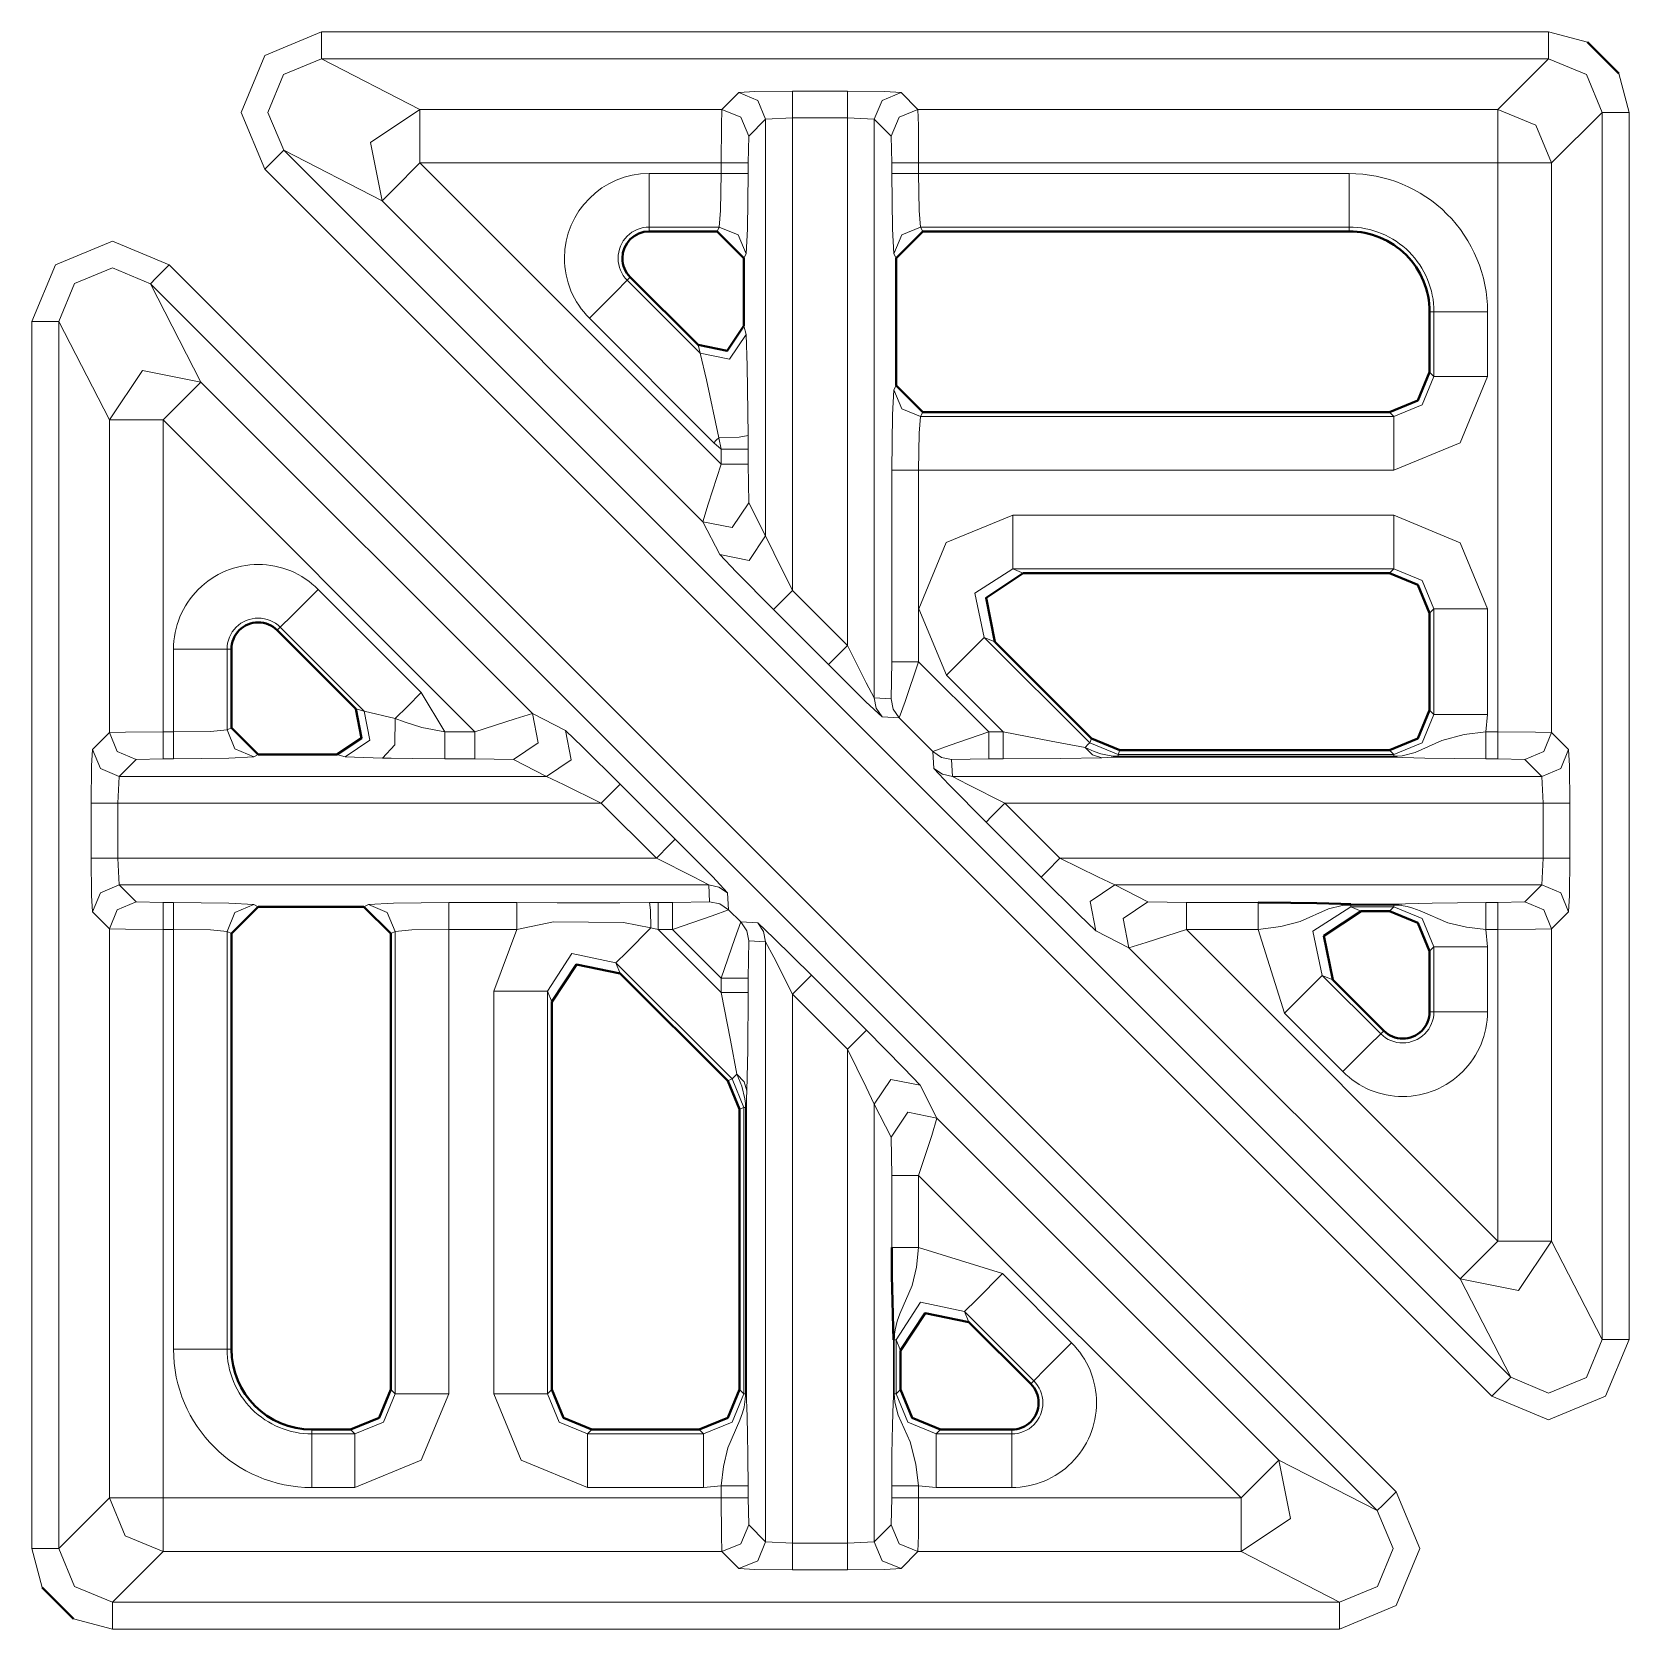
# Model space of a CAD drawing. Header units: millimetres. Extents: x 0 to 2941, y -405 to 1422.
# Drawn here: x 911.58 to 941.35, y 883.4 to 913.18 of the extents above; entities that cross this region are included whole.
import ezdxf

# ---------------------------------------------------------------- set-up
doc = ezdxf.new("R2010")
doc.units = ezdxf.units.MM
doc.layers.add('FINE', color=9, linetype='Continuous')
doc.layers.add('OUTLINE', color=7, linetype='Continuous')

msp = doc.modelspace()

# ---------------------------------------------------------------- linework, layer by layer
at = {"layer": 'FINE', "lineweight": 9}
for p, q in [((916.98, 913.177), (939.854, 913.177)), ((939.854, 913.177), (940.581, 912.989)), ((939.854, 912.677), (916.98, 912.677)), ((916.98, 912.677), (918.813, 911.734)), ((938.91, 911.734), (939.854, 912.677)), ((941.165, 912.405), (941.354, 911.678)), ((924.442, 911.734), (924.757, 912.049)), ((925.757, 912.074), (926.782, 912.074)), ((927.782, 912.049), (928.097, 911.734)), ((918.813, 911.734), (924.442, 911.734)), ((928.097, 911.734), (938.91, 911.734)), ((940.854, 911.678), (939.91, 910.734)), ((941.354, 911.678), (941.354, 888.804)), ((925.257, 911.549), (924.942, 911.234)), ((925.257, 911.549), (925.257, 903.786)), ((926.782, 911.575), (925.757, 911.575)), ((926.782, 911.575), (926.782, 901.737)), ((927.282, 911.549), (926.782, 911.575)), ((927.598, 911.234), (927.282, 911.549)), ((927.282, 900.761), (927.282, 911.549)), ((924.942, 911.234), (924.929, 910.734)), ((927.61, 910.734), (927.598, 911.234)), ((918.106, 910.027), (916.274, 910.971)), ((938.793, 887.744), (915.92, 910.617)), ((918.813, 910.734), (924.429, 905.119)), ((924.429, 910.734), (918.813, 910.734)), ((924.929, 910.734), (924.929, 910.538)), ((927.61, 910.538), (927.61, 910.734)), ((938.91, 910.734), (928.11, 910.734)), ((928.11, 910.734), (928.11, 910.538)), ((928.11, 910.538), (936.135, 910.538)), ((924.088, 904.045), (918.106, 910.027)), ((924.392, 909.54), (923.088, 909.54)), ((923.088, 909.54), (923.088, 909.458)), ((924.351, 909.458), (924.392, 909.54)), ((936.135, 909.458), (936.135, 909.54)), ((924.892, 909.041), (924.851, 908.958)), ((927.689, 908.958), (927.648, 909.041)), ((922.735, 908.605), (922.677, 908.547)), ((922.677, 908.547), (924.039, 907.186)), ((924.293, 905.519), (921.971, 907.841)), ((938.715, 907.959), (938.715, 906.755)), ((924.851, 907.696), (924.892, 907.539)), ((924.039, 907.186), (923.998, 907.342)), ((937.635, 906.836), (937.716, 906.755)), ((927.648, 906.505), (927.689, 906.588)), ((924.429, 905.397), (924.293, 905.519)), ((924.929, 905.655), (924.929, 905.397)), ((924.429, 905.119), (924.429, 905.397)), ((924.929, 905.397), (924.929, 905.119)), ((924.929, 905.119), (924.942, 904.399)), ((927.61, 901.437), (927.61, 905.007)), ((936.967, 905.007), (928.11, 905.007)), ((928.11, 905.007), (928.11, 901.437)), ((924.942, 904.399), (925.257, 903.786)), ((924.403, 903.433), (924.088, 904.045)), ((929.864, 904.167), (936.967, 904.167)), ((936.967, 903.169), (929.864, 903.169)), ((929.864, 903.169), (930.06, 903.088)), ((936.886, 903.088), (936.967, 903.169)), ((916.916, 902.786), (918.838, 900.864)), ((925.757, 902.763), (926.782, 901.737)), ((926.429, 901.383), (925.403, 902.409)), ((937.716, 902.42), (937.635, 902.339)), ((937.716, 900.455), (937.716, 902.42)), ((938.715, 902.42), (938.715, 900.455)), ((929.334, 901.89), (931.299, 899.925)), ((929.531, 901.809), (929.334, 901.89)), ((915.299, 901.669), (915.217, 901.669)), ((927.598, 900.743), (927.61, 901.437)), ((928.11, 901.437), (929.419, 900.128)), ((927.282, 900.761), (927.598, 900.743)), ((917.616, 900.559), (917.771, 900.518)), ((917.771, 900.518), (918.354, 900.38)), ((937.635, 900.536), (937.716, 900.455)), ((938.715, 900.455), (938.684, 900.128)), ((931.299, 899.925), (931.333, 900.007)), ((931.299, 899.925), (931.829, 899.706)), ((931.862, 899.787), (931.829, 899.706)), ((936.967, 899.706), (936.886, 899.787)), ((914.023, 899.628), (913.523, 899.615)), ((914.219, 899.628), (914.023, 899.628)), ((917.418, 899.665), (917.261, 899.706)), ((918.112, 899.639), (917.418, 899.665)), ((919.839, 899.628), (919.277, 899.628)), ((920.558, 899.615), (919.839, 899.628)), ((921.171, 899.3), (920.558, 899.615)), ((928.39, 899.446), (928.372, 899.762)), ((928.725, 899.615), (928.743, 899.3)), ((931.829, 899.706), (936.967, 899.706)), ((931.829, 899.674), (936.967, 899.674)), ((936.967, 899.657), (931.829, 899.657)), ((938.91, 899.628), (938.684, 899.628)), ((939.41, 899.615), (938.91, 899.628)), ((939.725, 899.3), (939.41, 899.615)), ((913.208, 899.3), (913.182, 898.8)), ((928.743, 899.3), (939.725, 899.3)), ((939.751, 898.8), (939.725, 899.3)), ((922.548, 899.154), (923.574, 898.128)), ((912.683, 897.774), (912.683, 898.8)), ((929.719, 898.8), (930.745, 897.774)), ((939.751, 898.8), (929.719, 898.8)), ((939.751, 897.774), (939.751, 898.8)), ((930.391, 897.421), (929.366, 898.447)), ((913.182, 897.774), (913.208, 897.275)), ((930.745, 897.774), (939.751, 897.774)), ((939.725, 897.275), (939.751, 897.774)), ((913.208, 897.275), (913.523, 896.959)), ((924.549, 897.128), (924.567, 896.813)), ((939.725, 897.275), (931.768, 897.275)), ((931.768, 897.275), (932.381, 896.96)), ((939.41, 896.959), (939.725, 897.275)), ((913.523, 896.959), (914.023, 896.946)), ((914.023, 896.946), (914.219, 896.946)), ((915.717, 896.909), (915.799, 896.868)), ((917.77, 896.868), (917.852, 896.909)), ((919.349, 896.946), (920.619, 896.946)), ((923.091, 896.946), (923.255, 896.946)), ((923.255, 896.946), (923.52, 896.946)), ((923.52, 896.946), (924.214, 896.96)), ((924.567, 896.813), (924.795, 896.585)), ((932.381, 896.96), (933.101, 896.946)), ((933.101, 896.946), (934.441, 896.946)), ((936.164, 896.917), (936.967, 896.917)), ((936.967, 896.901), (936.164, 896.901)), ((936.164, 896.869), (936.36, 896.787)), ((936.967, 896.869), (936.164, 896.869)), ((936.886, 896.787), (936.967, 896.869)), ((938.684, 896.946), (938.91, 896.946)), ((938.91, 896.946), (939.41, 896.959)), ((913.023, 896.459), (912.708, 896.775)), ((924.795, 896.585), (925.11, 896.567)), ((940.225, 896.775), (939.91, 896.459)), ((913.023, 885.847), (913.023, 896.459)), ((914.023, 896.447), (914.023, 885.847)), ((914.219, 896.447), (914.023, 896.447)), ((914.219, 888.622), (914.219, 896.447)), ((920.19, 895.293), (920.619, 896.447)), ((923.255, 896.447), (923.118, 896.474)), ((923.52, 896.447), (923.255, 896.447)), ((923.255, 896.447), (924.429, 895.273)), ((924.429, 895.537), (923.52, 896.447)), ((924.942, 896.232), (924.929, 895.537)), ((925.257, 896.214), (924.942, 896.232)), ((925.257, 896.214), (925.257, 885.032)), ((932.027, 896.106), (931.415, 896.421)), ((934.928, 894.884), (934.441, 896.447)), ((938.684, 896.447), (938.715, 896.12)), ((938.91, 896.447), (938.684, 896.447)), ((939.91, 896.459), (939.91, 890.637)), ((938.203, 889.93), (932.027, 896.106)), ((937.716, 896.12), (937.635, 896.039)), ((938.715, 896.12), (938.715, 894.912)), ((922.467, 895.822), (922.548, 895.626)), ((924.632, 893.658), (922.467, 895.822)), ((924.429, 895.273), (924.429, 895.537)), ((924.929, 895.537), (924.929, 895.273)), ((926.11, 895.591), (927.136, 894.566)), ((920.19, 887.79), (920.19, 895.293)), ((925.757, 885.006), (925.757, 895.238)), ((936.017, 893.795), (934.928, 894.884)), ((926.782, 894.212), (926.782, 885.006)), ((924.55, 893.624), (924.632, 893.658)), ((924.851, 893.128), (924.632, 893.658)), ((928.136, 893.542), (928.451, 892.93)), ((924.851, 893.128), (924.77, 893.094)), ((924.851, 887.79), (924.851, 893.128)), ((924.883, 887.79), (924.883, 893.128)), ((924.9, 893.128), (924.9, 887.79)), ((927.598, 892.576), (927.282, 893.188)), ((927.282, 885.032), (927.282, 893.188)), ((928.451, 892.93), (934.827, 886.554)), ((934.12, 885.847), (928.11, 891.856)), ((928.11, 891.856), (928.11, 890.516)), ((928.11, 890.516), (929.673, 890.029)), ((929.673, 890.029), (930.962, 888.74)), ((928.967, 889.322), (929.048, 889.126)), ((930.256, 888.033), (928.967, 889.322)), ((927.64, 887.79), (927.64, 888.793)), ((927.656, 888.793), (927.656, 887.79)), ((927.77, 888.597), (927.688, 888.793)), ((927.688, 888.793), (927.688, 887.79)), ((918.27, 887.871), (918.351, 887.79)), ((921.188, 887.79), (921.27, 887.871)), ((924.77, 887.871), (924.851, 887.79)), ((927.688, 887.79), (927.77, 887.871)), ((930.199, 887.976), (930.256, 888.033)), ((922.019, 887.122), (921.937, 887.041)), ((921.937, 887.041), (924.102, 887.041)), ((924.102, 887.041), (924.021, 887.122)), ((928.519, 887.122), (928.437, 887.041)), ((934.827, 886.554), (936.659, 885.611)), ((924.429, 886.073), (924.102, 886.042)), ((924.429, 885.847), (924.429, 886.073)), ((927.61, 885.847), (927.61, 886.073)), ((928.437, 886.042), (928.11, 886.073)), ((928.11, 886.073), (928.11, 885.847)), ((912.08, 884.903), (913.023, 885.847)), ((914.023, 885.847), (924.429, 885.847)), ((917.602, 886.042), (916.799, 886.042)), ((924.102, 886.042), (921.937, 886.042)), ((927.598, 885.347), (927.61, 885.847)), ((928.11, 885.847), (934.12, 885.847)), ((929.845, 886.042), (928.437, 886.042)), ((924.942, 885.347), (925.257, 885.032)), ((927.282, 885.032), (927.598, 885.347)), ((911.768, 884.176), (911.58, 884.903)), ((925.257, 885.032), (925.757, 885.006)), ((925.757, 885.006), (926.782, 885.006)), ((926.782, 885.006), (927.282, 885.032)), ((914.023, 884.847), (913.079, 883.903)), ((924.442, 884.847), (914.023, 884.847)), ((924.757, 884.532), (924.442, 884.847)), ((928.097, 884.847), (927.782, 884.532)), ((934.12, 884.847), (928.097, 884.847)), ((935.953, 883.903), (934.12, 884.847)), ((926.782, 884.506), (925.757, 884.506)), ((913.079, 883.903), (935.953, 883.903)), ((913.079, 883.404), (912.352, 883.592)), ((935.953, 883.404), (913.079, 883.404))]:
    msp.add_line(p, q, dxfattribs=at)
for points in [[(915.92, 910.617), (915.48, 911.678), (915.919, 912.738), (916.98, 913.177)], [(916.98, 912.677), (916.98, 912.828), (916.98, 913.177)], [(939.854, 913.177), (939.854, 912.828), (939.854, 912.677)], [(916.98, 912.677), (916.272, 912.385), (915.979, 911.678), (916.274, 910.971)], [(940.854, 911.678), (940.561, 912.385), (939.854, 912.677)], [(924.757, 912.049), (925.059, 912.067), (925.757, 912.074)], [(924.757, 912.049), (925.11, 911.902), (925.257, 911.549)], [(925.757, 912.074), (925.757, 911.924), (925.757, 911.575)], [(926.782, 912.074), (926.782, 911.924), (926.782, 911.575)], [(926.782, 912.074), (927.48, 912.067), (927.782, 912.049)], [(927.782, 912.049), (927.429, 911.902), (927.282, 911.549)], [(918.106, 910.027), (917.891, 911.116), (918.813, 911.734)], [(918.813, 910.734), (918.813, 911.432), (918.813, 911.734)], [(924.429, 910.734), (924.433, 911.432), (924.442, 911.734)], [(924.442, 911.734), (924.795, 911.587), (924.942, 911.234)], [(928.097, 911.734), (927.744, 911.587), (927.598, 911.234)], [(928.097, 911.734), (928.106, 911.432), (928.11, 910.734)], [(938.91, 911.734), (939.617, 911.441), (939.91, 910.734)], [(938.91, 910.734), (938.91, 911.432), (938.91, 911.734)], [(939.91, 890.637), (940.854, 888.804), (940.854, 911.678)], [(941.354, 911.678), (941.005, 911.678), (940.854, 911.678)], [(925.757, 902.763), (925.757, 911.575), (925.257, 911.549)], [(916.274, 910.971), (916.168, 910.865), (915.92, 910.617)], [(916.274, 910.971), (939.147, 888.098), (938.203, 889.93)], [(918.106, 910.027), (918.318, 910.238), (918.813, 910.734)], [(923.088, 910.538), (924.429, 910.538), (924.429, 910.734)], [(923.088, 910.538), (923.088, 909.85), (923.088, 909.54)], [(924.392, 909.54), (924.418, 909.85), (924.429, 910.538)], [(924.429, 910.734), (924.778, 910.734), (924.929, 910.734)], [(924.429, 910.538), (924.778, 910.538), (924.929, 910.538)], [(924.929, 910.538), (924.918, 909.506), (924.892, 909.041)], [(928.11, 910.734), (927.761, 910.734), (927.61, 910.734)], [(928.11, 910.538), (927.761, 910.538), (927.61, 910.538)], [(927.648, 909.041), (927.621, 909.506), (927.61, 910.538)], [(928.11, 910.538), (928.121, 909.85), (928.147, 909.54)], [(936.135, 910.538), (936.135, 909.85), (936.135, 909.54)], [(938.684, 900.128), (938.91, 900.128), (938.91, 910.734)], [(938.91, 910.734), (939.608, 910.734), (939.91, 910.734)], [(939.91, 910.734), (939.91, 900.115), (940.225, 899.8), (940.243, 899.498), (940.251, 898.8), (940.251, 897.774)], [(924.392, 909.54), (924.745, 909.393), (924.892, 909.041)], [(928.147, 909.54), (927.794, 909.393), (927.648, 909.041)], [(936.135, 909.54), (928.147, 909.54), (928.188, 909.458)], [(911.58, 884.903), (911.58, 907.777), (912.019, 908.838), (913.079, 909.277), (914.14, 908.837), (937.013, 885.964)], [(913.787, 908.483), (913.079, 908.777), (912.372, 908.485), (912.08, 907.777)], [(913.787, 908.483), (913.892, 908.589), (914.14, 908.837)], [(936.659, 885.611), (913.787, 908.483), (914.73, 906.651)], [(922.677, 908.547), (922.458, 908.328), (921.971, 907.841)], [(937.716, 906.755), (937.716, 907.959), (937.635, 907.959)], [(938.715, 907.959), (938.026, 907.959), (937.716, 907.959)], [(912.08, 907.777), (911.929, 907.777), (911.58, 907.777)], [(913.023, 905.943), (912.08, 907.777), (912.08, 884.903)], [(924.039, 907.186), (924.583, 907.079), (924.892, 907.539)], [(924.892, 907.539), (924.916, 906.952), (924.929, 905.655)], [(924.429, 905.397), (924.383, 905.61), (924.157, 906.692), (924.039, 907.186)], [(913.023, 905.943), (913.641, 906.866), (914.73, 906.651)], [(914.73, 906.651), (914.519, 906.439), (914.023, 905.943)], [(914.73, 906.651), (920.912, 900.469), (921.524, 900.153)], [(936.967, 906.006), (937.498, 906.224), (937.716, 906.755)], [(938.715, 906.755), (938.203, 905.519), (936.967, 905.007)], [(938.715, 906.755), (938.026, 906.755), (937.716, 906.755)], [(927.61, 905.007), (927.621, 906.04), (927.648, 906.505)], [(928.147, 906.006), (927.794, 906.153), (927.648, 906.505)], [(928.188, 906.088), (928.147, 906.006), (936.967, 906.006), (936.886, 906.088)], [(912.708, 899.8), (913.023, 900.115), (913.023, 905.943)], [(913.023, 905.943), (913.325, 905.943), (914.023, 905.943)], [(918.838, 900.864), (919.277, 900.128), (919.839, 900.128), (914.023, 905.943)], [(914.023, 905.943), (914.023, 900.128), (914.219, 900.128), (914.219, 901.669)], [(928.147, 906.006), (928.121, 905.696), (928.11, 905.007)], [(936.967, 906.006), (936.967, 905.696), (936.967, 905.007)], [(924.383, 905.61), (924.338, 905.565), (924.293, 905.519)], [(924.383, 905.61), (924.761, 905.622), (924.929, 905.655)], [(924.429, 905.397), (924.778, 905.397), (924.929, 905.397)], [(924.088, 904.045), (924.185, 904.371), (924.429, 905.119)], [(924.429, 905.119), (924.778, 905.119), (924.929, 905.119)], [(928.11, 905.007), (927.761, 905.007), (927.61, 905.007)], [(924.088, 904.045), (924.633, 903.937), (924.942, 904.399)], [(928.628, 901.184), (928.112, 902.423), (928.623, 903.657), (929.864, 904.167)], [(929.864, 904.167), (929.864, 903.479), (929.864, 903.169)], [(936.967, 904.167), (936.967, 903.479), (936.967, 903.169)], [(936.967, 904.167), (938.203, 903.656), (938.715, 902.42)], [(924.403, 903.433), (924.948, 903.325), (925.257, 903.786)], [(925.257, 903.786), (925.408, 903.468), (925.757, 902.763)], [(925.403, 902.409), (924.706, 903.114), (924.403, 903.433)], [(929.864, 903.169), (929.159, 902.712), (929.334, 901.89)], [(937.716, 902.42), (937.498, 902.951), (936.967, 903.169)], [(916.916, 902.786), (916.429, 902.299), (916.21, 902.08)], [(925.403, 902.409), (925.509, 902.515), (925.757, 902.763)], [(937.716, 902.42), (938.026, 902.42), (938.715, 902.42)], [(917.771, 900.518), (916.21, 902.08), (916.152, 902.022)], [(928.628, 901.184), (929.115, 901.671), (929.334, 901.89)], [(914.219, 901.669), (914.907, 901.669), (915.217, 901.669)], [(915.217, 901.669), (915.217, 900.165), (915.299, 900.206)], [(926.429, 901.383), (926.535, 901.489), (926.782, 901.737)], [(926.782, 901.737), (927.131, 901.046), (927.282, 900.761)], [(927.429, 900.408), (927.127, 900.692), (926.429, 901.383)], [(928.11, 901.437), (927.761, 901.437), (927.61, 901.437)], [(928.11, 901.437), (927.859, 900.698), (927.744, 900.39)], [(929.419, 900.128), (929.684, 900.128), (928.628, 901.184)], [(918.838, 900.864), (918.578, 900.604), (918.354, 900.38), (918.517, 900.317), (918.847, 900.21), (919.277, 900.128)], [(927.429, 900.408), (927.32, 900.57), (927.282, 900.761)], [(927.744, 900.39), (927.635, 900.552), (927.598, 900.743)], [(917.771, 900.518), (917.877, 899.974), (917.418, 899.665)], [(918.354, 900.38), (918.346, 899.889), (918.112, 899.639)], [(919.839, 900.128), (920.586, 900.372), (920.912, 900.469)], [(920.912, 900.469), (921.02, 899.924), (920.558, 899.615)], [(928.372, 899.762), (927.744, 900.39), (927.429, 900.408)], [(936.967, 899.706), (937.498, 899.924), (937.716, 900.455)], [(937.716, 900.455), (938.026, 900.455), (938.715, 900.455)], [(913.023, 900.115), (913.325, 900.124), (914.023, 900.128)], [(913.023, 900.115), (913.17, 899.762), (913.523, 899.615)], [(914.023, 900.128), (914.023, 899.779), (914.023, 899.628)], [(914.219, 900.128), (914.907, 900.139), (915.217, 900.165)], [(914.219, 900.128), (914.219, 899.779), (914.219, 899.628)], [(915.217, 900.165), (915.364, 899.812), (915.717, 899.665)], [(919.277, 900.128), (919.277, 899.779), (919.277, 899.628)], [(919.839, 900.128), (919.839, 899.779), (919.839, 899.628)], [(921.524, 900.153), (921.632, 899.609), (921.171, 899.3)], [(921.524, 900.153), (921.843, 899.852), (922.548, 899.154)], [(928.372, 899.762), (928.68, 899.876), (929.419, 900.128)], [(929.419, 900.128), (929.419, 899.779), (929.419, 899.628)], [(929.684, 900.128), (929.684, 899.779), (929.684, 899.628)], [(929.684, 900.128), (930.578, 899.954), (931.212, 899.839)], [(936.967, 899.674), (937.037, 899.676), (937.124, 899.685), (937.364, 899.745), (937.864, 899.967), (938.277, 900.078), (938.684, 900.128)], [(938.684, 900.128), (938.684, 899.779), (938.684, 899.628)], [(938.91, 900.128), (938.91, 899.779), (938.91, 899.628)], [(938.91, 900.128), (939.608, 900.124), (939.91, 900.115)], [(939.91, 900.115), (939.763, 899.762), (939.41, 899.615)], [(912.683, 898.8), (912.69, 899.498), (912.708, 899.8)], [(912.708, 899.8), (912.855, 899.447), (913.208, 899.3)], [(931.212, 899.839), (931.273, 899.899), (931.299, 899.925)], [(931.212, 899.839), (931.351, 899.7), (931.522, 899.648)], [(931.212, 899.839), (931.381, 899.764), (931.507, 899.721), (931.662, 899.687), (931.738, 899.678), (931.807, 899.674), (931.829, 899.674)], [(940.225, 899.8), (940.079, 899.447), (939.725, 899.3)], [(913.523, 899.615), (913.208, 899.3), (921.171, 899.3)], [(915.799, 899.706), (915.717, 899.665), (915.251, 899.639), (914.219, 899.628)], [(919.277, 899.628), (918.678, 899.631), (918.276, 899.636), (918.112, 899.639)], [(928.372, 899.762), (928.534, 899.653), (928.725, 899.615)], [(929.684, 899.628), (929.419, 899.628), (928.725, 899.615)], [(931.522, 899.648), (930.758, 899.633), (929.684, 899.628)], [(931.829, 899.657), (931.82, 899.657), (931.794, 899.657), (931.764, 899.657), (931.697, 899.655), (931.633, 899.652), (931.522, 899.648)], [(931.829, 899.706), (931.829, 899.695), (931.829, 899.674)], [(931.829, 899.674), (931.829, 899.662), (931.829, 899.657)], [(936.967, 899.706), (936.967, 899.695), (936.967, 899.674)], [(936.967, 899.674), (936.967, 899.662), (936.967, 899.657)], [(938.684, 899.628), (938.092, 899.631), (937.544, 899.641), (937.136, 899.654), (937.028, 899.657), (936.994, 899.657), (936.967, 899.657)], [(922.194, 898.8), (921.49, 899.149), (921.171, 899.3)], [(928.39, 899.446), (928.552, 899.338), (928.743, 899.3)], [(929.366, 898.447), (928.675, 899.145), (928.39, 899.446)], [(928.743, 899.3), (929.028, 899.149), (929.719, 898.8)], [(922.548, 899.154), (922.442, 899.048), (922.194, 898.8)], [(912.683, 898.8), (912.834, 898.8), (913.182, 898.8)], [(929.719, 898.8), (929.471, 898.553), (929.366, 898.447)], [(940.251, 898.8), (940.1, 898.8), (939.751, 898.8)], [(923.574, 898.128), (923.468, 898.022), (923.22, 897.774)], [(923.574, 898.128), (924.265, 897.43), (924.549, 897.128)], [(912.683, 897.774), (912.834, 897.774), (913.182, 897.774)], [(912.708, 896.775), (912.69, 897.077), (912.683, 897.774)], [(924.196, 897.275), (923.911, 897.425), (923.22, 897.774)], [(930.745, 897.774), (930.497, 897.527), (930.391, 897.421)], [(930.745, 897.774), (931.45, 897.425), (931.768, 897.275)], [(940.251, 897.774), (940.1, 897.774), (939.751, 897.774)], [(940.251, 897.774), (940.243, 897.077), (940.225, 896.775)], [(931.415, 896.421), (931.096, 896.723), (930.391, 897.421)], [(912.708, 896.775), (912.855, 897.128), (913.208, 897.275)], [(924.214, 896.96), (924.196, 897.275), (913.208, 897.275)], [(924.549, 897.128), (924.387, 897.237), (924.196, 897.275)], [(931.768, 897.275), (931.307, 896.966), (931.415, 896.421)], [(939.725, 897.275), (940.079, 897.128), (940.225, 896.775)], [(913.023, 896.459), (913.17, 896.813), (913.523, 896.959)], [(914.023, 896.447), (914.023, 896.796), (914.023, 896.946)], [(914.219, 896.447), (914.219, 896.796), (914.219, 896.946)], [(914.219, 896.946), (915.251, 896.936), (915.717, 896.909)], [(915.217, 896.41), (915.364, 896.763), (915.717, 896.909)], [(917.852, 896.909), (918.317, 896.936), (919.349, 896.946)], [(918.351, 896.41), (918.205, 896.763), (917.852, 896.909)], [(919.349, 896.447), (919.349, 896.796), (919.349, 896.946)], [(920.619, 896.447), (920.619, 896.796), (920.619, 896.946)], [(920.619, 896.946), (921.369, 896.945), (922.538, 896.945), (923.091, 896.946)], [(923.118, 896.474), (923.109, 896.805), (923.091, 896.946)], [(923.255, 896.447), (923.255, 896.796), (923.255, 896.946)], [(923.52, 896.447), (923.52, 896.796), (923.52, 896.946)], [(924.567, 896.813), (924.259, 896.698), (923.52, 896.447)], [(924.567, 896.813), (924.405, 896.921), (924.214, 896.96)], [(932.381, 896.96), (931.92, 896.651), (932.027, 896.106)], [(933.101, 896.946), (933.101, 896.796), (933.101, 896.447)], [(934.441, 896.946), (934.441, 896.796), (934.441, 896.447)], [(936.164, 896.901), (936.092, 896.899), (936.003, 896.89), (935.752, 896.827), (935.224, 896.594), (934.859, 896.498), (934.441, 896.447)], [(936.164, 896.869), (935.459, 896.412), (935.634, 895.59)], [(936.164, 896.917), (936.164, 896.913), (936.164, 896.901)], [(936.164, 896.869), (936.164, 896.879), (936.164, 896.901)], [(936.967, 896.917), (936.98, 896.917), (937.007, 896.918), (937.066, 896.919), (937.115, 896.92), (937.189, 896.923), (937.683, 896.937), (938.154, 896.944), (938.684, 896.946)], [(936.967, 896.917), (936.967, 896.913), (936.967, 896.901)], [(936.967, 896.869), (936.967, 896.879), (936.967, 896.901)], [(938.684, 896.447), (938.32, 896.49), (937.977, 896.568), (937.459, 896.792), (937.322, 896.843), (937.216, 896.873), (937.07, 896.896), (937, 896.9), (936.967, 896.901)], [(937.716, 896.12), (937.498, 896.651), (936.967, 896.869)], [(938.684, 896.946), (938.684, 896.796), (938.684, 896.447)], [(938.91, 896.946), (938.91, 896.796), (938.91, 896.447)], [(939.41, 896.959), (939.763, 896.813), (939.91, 896.459)], [(923.118, 896.474), (922.608, 896.578), (921.3, 896.585), (920.619, 896.447)], [(924.429, 895.537), (924.681, 896.277), (924.795, 896.585)], [(924.942, 896.232), (924.904, 896.423), (924.795, 896.585)], [(925.257, 896.214), (925.219, 896.405), (925.11, 896.567)], [(925.11, 896.567), (925.412, 896.282), (926.11, 895.591)], [(914.023, 896.447), (913.325, 896.451), (913.023, 896.459)], [(915.217, 896.41), (914.907, 896.436), (914.219, 896.447)], [(915.299, 896.369), (915.217, 896.41), (915.217, 888.622), (915.299, 888.622)], [(918.351, 887.79), (918.351, 896.41), (918.27, 896.369)], [(919.349, 896.447), (918.661, 896.436), (918.351, 896.41)], [(920.619, 896.447), (919.349, 896.447), (919.349, 887.79)], [(922.467, 895.822), (922.667, 896.023), (923.118, 896.474)], [(925.757, 895.238), (925.408, 895.929), (925.257, 896.214)], [(933.101, 896.447), (932.354, 896.203), (932.027, 896.106)], [(934.441, 896.447), (933.101, 896.447), (938.91, 890.637), (938.91, 896.447)], [(939.91, 896.459), (939.608, 896.451), (938.91, 896.447)], [(922.467, 895.822), (921.645, 895.998), (921.188, 895.293)], [(937.635, 894.912), (937.716, 894.912), (937.716, 896.12)], [(937.716, 896.12), (938.026, 896.12), (938.715, 896.12)], [(924.929, 895.537), (924.778, 895.537), (924.429, 895.537)], [(925.757, 895.238), (926.004, 895.486), (926.11, 895.591)], [(934.928, 894.884), (935.415, 895.371), (935.634, 895.59)], [(935.831, 895.509), (935.634, 895.59), (936.723, 894.501), (936.781, 894.558)], [(920.19, 895.293), (920.878, 895.293), (921.188, 895.293)], [(921.27, 895.097), (921.188, 895.293), (921.188, 887.79)], [(924.929, 895.273), (924.778, 895.273), (924.429, 895.273)], [(924.718, 893.745), (924.603, 894.379), (924.429, 895.273)], [(924.929, 895.273), (924.923, 894.199), (924.909, 893.435)], [(927.282, 893.188), (927.131, 893.507), (926.782, 894.212), (925.757, 895.238)], [(938.715, 894.912), (938.026, 894.912), (937.716, 894.912)], [(926.782, 894.212), (927.03, 894.46), (927.136, 894.566)], [(927.136, 894.566), (927.834, 893.861), (928.136, 893.542)], [(936.017, 893.795), (936.504, 894.282), (936.723, 894.501)], [(924.632, 893.658), (924.658, 893.684), (924.718, 893.745)], [(924.909, 893.435), (924.857, 893.606), (924.718, 893.745)], [(924.883, 893.128), (924.881, 893.199), (924.872, 893.285), (924.812, 893.523), (924.718, 893.745)], [(927.282, 893.188), (927.591, 893.65), (928.136, 893.542)], [(924.909, 893.435), (924.903, 893.296), (924.9, 893.189), (924.9, 893.155), (924.9, 893.128)], [(924.851, 893.128), (924.862, 893.128), (924.883, 893.128)], [(924.9, 893.128), (924.895, 893.128), (924.883, 893.128)], [(927.598, 892.576), (927.906, 893.037), (928.451, 892.93)], [(928.451, 892.93), (928.354, 892.604), (928.11, 891.856)], [(927.61, 890.516), (927.61, 891.856), (927.598, 892.576)], [(928.11, 891.856), (927.761, 891.856), (927.61, 891.856)], [(939.91, 890.637), (939.292, 889.715), (938.203, 889.93)], [(938.203, 889.93), (938.415, 890.142), (938.91, 890.637)], [(939.91, 890.637), (939.608, 890.637), (938.91, 890.637)], [(928.11, 890.516), (927.761, 890.516), (927.61, 890.516)], [(928.11, 890.516), (928.068, 890.153), (927.99, 889.81), (927.76, 889.283), (927.71, 889.143), (927.672, 888.983), (927.661, 888.902), (927.657, 888.83), (927.656, 888.793), (927.678, 888.793), (927.688, 888.793)], [(928.967, 889.322), (929.186, 889.542), (929.673, 890.029)], [(928.967, 889.322), (928.145, 889.498), (927.688, 888.793)], [(927.656, 888.793), (927.645, 888.793), (927.64, 888.793)], [(941.354, 888.804), (940.914, 887.743), (939.854, 887.304), (938.793, 887.744)], [(939.147, 888.098), (939.854, 887.803), (940.561, 888.096), (940.854, 888.804)], [(941.354, 888.804), (941.005, 888.804), (940.854, 888.804)], [(914.219, 888.622), (914.907, 888.622), (915.217, 888.622)], [(930.256, 888.033), (930.475, 888.253), (930.962, 888.74)], [(939.147, 888.098), (939.041, 887.992), (938.793, 887.744)], [(917.602, 887.041), (918.133, 887.259), (918.351, 887.79)], [(919.349, 887.79), (918.838, 886.554), (917.602, 886.042)], [(918.351, 887.79), (918.661, 887.79), (919.349, 887.79)], [(920.19, 887.79), (920.878, 887.79), (921.188, 887.79)], [(921.937, 886.042), (920.701, 886.554), (920.19, 887.79)], [(921.188, 887.79), (921.406, 887.259), (921.937, 887.041)], [(924.102, 887.041), (924.633, 887.259), (924.851, 887.79)], [(924.429, 886.073), (924.472, 886.437), (924.55, 886.78), (924.775, 887.298), (924.826, 887.435), (924.855, 887.541), (924.878, 887.687), (924.883, 887.757), (924.883, 887.79)], [(924.851, 887.79), (924.862, 887.79), (924.883, 887.79)], [(924.9, 887.79), (924.895, 887.79), (924.883, 887.79)], [(924.9, 887.79), (924.9, 887.777), (924.9, 887.75), (924.901, 887.691), (924.903, 887.642), (924.905, 887.567), (924.92, 887.074), (924.926, 886.603), (924.929, 886.073)], [(927.61, 886.073), (927.613, 886.665), (927.623, 887.213), (927.636, 887.621), (927.639, 887.729), (927.639, 887.763), (927.64, 887.79)], [(927.656, 887.79), (927.645, 887.79), (927.64, 887.79)], [(927.656, 887.79), (927.658, 887.72), (927.667, 887.633), (927.727, 887.393), (927.949, 886.893), (928.06, 886.48), (928.11, 886.073)], [(927.656, 887.79), (927.678, 887.79), (927.688, 887.79)], [(927.688, 887.79), (927.906, 887.259), (928.437, 887.041)], [(916.799, 887.122), (916.799, 887.041), (917.602, 887.041), (917.521, 887.122)], [(916.799, 887.041), (916.799, 886.731), (916.799, 886.042)], [(917.602, 887.041), (917.602, 886.731), (917.602, 886.042)], [(921.937, 886.042), (921.937, 886.731), (921.937, 887.041)], [(924.102, 886.042), (924.102, 886.731), (924.102, 887.041)], [(928.437, 887.041), (929.845, 887.041), (929.845, 887.122)], [(928.437, 886.042), (928.437, 886.731), (928.437, 887.041)], [(929.845, 887.041), (929.845, 886.731), (929.845, 886.042)], [(934.827, 886.554), (935.042, 885.465), (934.12, 884.847)], [(934.827, 886.554), (934.615, 886.342), (934.12, 885.847)], [(924.929, 886.073), (924.778, 886.073), (924.429, 886.073)], [(924.929, 886.073), (924.929, 885.847), (924.942, 885.347)], [(928.11, 886.073), (927.761, 886.073), (927.61, 886.073)], [(914.023, 884.847), (913.316, 885.14), (913.023, 885.847)], [(914.023, 885.847), (913.325, 885.847), (913.023, 885.847)], [(914.023, 885.847), (914.023, 885.149), (914.023, 884.847)], [(924.929, 885.847), (924.778, 885.847), (924.429, 885.847)], [(924.442, 884.847), (924.433, 885.149), (924.429, 885.847)], [(928.11, 885.847), (927.761, 885.847), (927.61, 885.847)], [(928.11, 885.847), (928.106, 885.149), (928.097, 884.847)], [(934.12, 885.847), (934.12, 885.149), (934.12, 884.847)], [(937.013, 885.964), (937.453, 884.903), (937.014, 883.843), (935.953, 883.404)], [(937.013, 885.964), (936.765, 885.716), (936.659, 885.611)], [(935.953, 883.903), (936.661, 884.196), (936.954, 884.903), (936.659, 885.611)], [(924.442, 884.847), (924.795, 884.994), (924.942, 885.347)], [(928.097, 884.847), (927.744, 884.994), (927.598, 885.347)], [(912.08, 884.903), (911.929, 884.903), (911.58, 884.903)], [(912.08, 884.903), (912.372, 884.196), (913.079, 883.903)], [(924.757, 884.532), (925.11, 884.678), (925.257, 885.032)], [(925.757, 884.506), (925.757, 884.657), (925.757, 885.006)], [(926.782, 884.506), (926.782, 884.657), (926.782, 885.006)], [(927.782, 884.532), (927.429, 884.678), (927.282, 885.032)], [(925.757, 884.506), (925.059, 884.514), (924.757, 884.532)], [(927.782, 884.532), (927.48, 884.514), (926.782, 884.506)], [(913.079, 883.404), (913.079, 883.753), (913.079, 883.903)], [(935.953, 883.404), (935.953, 883.753), (935.953, 883.903)]]:
    msp.add_lwpolyline(points, dxfattribs=at)
for points in [[(923.088, 910.538, 0.414198), (921.508, 908.958, 0.198872), (921.971, 907.841)], [(938.715, 907.959, 0.414233), (936.135, 910.538)], [(923.088, 909.54, 0.414214), (922.507, 908.958, 0.19887), (922.677, 908.547)], [(937.716, 907.959, 0.41423), (936.135, 909.54)], [(916.916, 902.786, 0.414214), (914.681, 902.786, 0.199), (914.219, 901.669)], [(916.21, 902.08, 0.414214), (915.387, 902.08, 0.199176), (915.217, 901.669)], [(936.017, 893.795, 0.414214), (938.252, 893.795, 0.198877), (938.715, 894.912)], [(936.723, 894.501, 0.414102), (937.546, 894.501, 0.199176), (937.716, 894.912)], [(914.219, 888.622, 0.414204), (916.799, 886.042)], [(915.217, 888.622, 0.414214), (916.799, 887.041)], [(929.845, 886.042, 0.41423), (931.425, 887.622, 0.198872), (930.962, 888.74)], [(929.845, 887.041, 0.414214), (930.426, 887.622, 0.19904), (930.256, 888.033)]]:
    msp.add_lwpolyline(points, format="xyb", dxfattribs=at)
msp.add_lwpolyline([(913.182, 897.774), (923.22, 897.774), (922.194, 898.8), (913.182, 898.8)], close=True, dxfattribs=at)
at = {"layer": 'OUTLINE', "lineweight": 40}
for p, q in [((941.165, 912.405), (940.581, 912.989)), ((924.351, 909.458), (923.088, 909.458)), ((924.851, 908.958), (924.351, 909.458)), ((928.188, 909.458), (927.689, 908.958)), ((936.135, 909.458), (928.188, 909.458)), ((924.851, 908.958), (924.851, 907.696)), ((927.689, 908.958), (927.689, 906.588)), ((922.735, 908.605), (923.998, 907.342)), ((937.635, 907.959), (937.635, 906.836)), ((927.689, 906.588), (928.188, 906.088)), ((936.886, 906.088), (928.188, 906.088)), ((936.886, 903.088), (930.06, 903.088)), ((937.635, 902.339), (937.635, 900.536)), ((916.152, 902.022), (917.616, 900.559)), ((915.299, 901.669), (915.299, 900.206)), ((929.531, 901.809), (931.333, 900.007)), ((915.299, 900.206), (915.799, 899.706)), ((931.333, 900.007), (931.862, 899.787)), ((936.886, 899.787), (931.862, 899.787)), ((915.799, 899.706), (917.261, 899.706)), ((915.799, 896.868), (915.299, 896.369)), ((915.799, 896.868), (917.77, 896.868)), ((918.27, 896.369), (917.77, 896.868)), ((936.886, 896.787), (936.36, 896.787)), ((915.299, 896.369), (915.299, 888.622)), ((918.27, 896.369), (918.27, 887.871)), ((937.635, 896.039), (937.635, 894.912)), ((922.548, 895.626), (924.55, 893.624)), ((935.831, 895.509), (936.781, 894.558)), ((921.27, 895.097), (921.27, 887.871)), ((924.77, 893.094), (924.55, 893.624)), ((924.77, 893.094), (924.77, 887.871)), ((929.048, 889.126), (930.199, 887.976)), ((927.77, 888.597), (927.77, 887.871)), ((917.521, 887.122), (916.799, 887.122)), ((924.021, 887.122), (922.019, 887.122)), ((929.845, 887.122), (928.519, 887.122)), ((911.768, 884.176), (912.352, 883.592))]:
    msp.add_line(p, q, dxfattribs=at)
for points in [[(923.088, 909.458, 0.414062), (922.588, 908.958, 0.198938), (922.735, 908.605)], [(937.635, 907.959, 0.414214), (936.135, 909.459)], [(916.152, 902.022, 0.414472), (915.445, 902.022, 0.198797), (915.298, 901.669)], [(936.781, 894.558, 0.414472), (937.488, 894.558, 0.198905), (937.635, 894.912)], [(915.299, 888.622, 0.414197), (916.799, 887.122)], [(929.845, 887.122, 0.414214), (930.345, 887.622, 0.19883), (930.199, 887.976)]]:
    msp.add_lwpolyline(points, format="xyb", dxfattribs=at)
for points in [[(923.998, 907.342), (924.543, 907.233), (924.851, 907.696)], [(936.886, 906.088), (937.415, 906.307), (937.635, 906.836)], [(930.06, 903.088), (929.366, 902.626), (929.531, 901.809)], [(937.635, 902.339), (937.415, 902.868), (936.886, 903.088)], [(917.261, 899.706), (917.724, 900.014), (917.616, 900.559)], [(936.886, 899.787), (937.415, 900.007), (937.635, 900.536)], [(934.441, 896.946), (935.048, 896.943), (935.536, 896.935), (935.983, 896.921), (936.098, 896.918), (936.135, 896.917), (936.164, 896.917)], [(936.36, 896.787), (935.666, 896.326), (935.831, 895.509)], [(937.635, 896.039), (937.415, 896.568), (936.886, 896.787)], [(922.548, 895.626), (921.731, 895.791), (921.27, 895.097)], [(927.64, 888.793), (927.64, 888.808), (927.639, 888.837), (927.639, 888.871), (927.637, 888.943), (927.634, 889.018), (927.62, 889.516), (927.613, 889.986), (927.61, 890.516)], [(929.048, 889.126), (928.231, 889.291), (927.77, 888.597)], [(917.521, 887.122), (918.05, 887.342), (918.27, 887.871)], [(921.27, 887.871), (921.489, 887.342), (922.019, 887.122)], [(924.021, 887.122), (924.55, 887.342), (924.77, 887.871)], [(927.77, 887.871), (927.989, 887.342), (928.519, 887.122)]]:
    msp.add_lwpolyline(points, dxfattribs=at)

doc.saveas('drawing.dxf')
